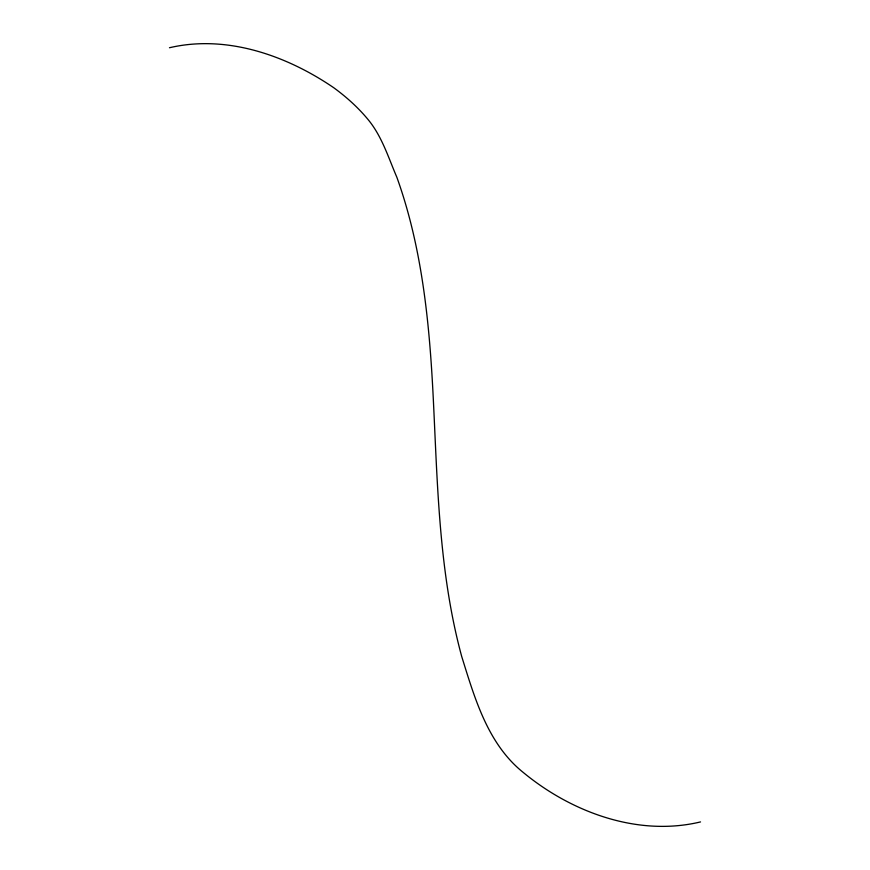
<?xml version="1.0" encoding="UTF-8"?>
<svg xmlns="http://www.w3.org/2000/svg" width="870" height="870" viewBox="0 0 870 870"><rect width="100%" height="100%" fill="white"/><g stroke="black" fill="none" stroke-linecap="round" stroke-linejoin="round"><path stroke-width="1.3" d="M700.535 821.922C638.025 836.94 571.481 812.33 523.207 772.419C487.635 743.883 474.759 698.229 461.72 656.545C438.806 572.188 437.545 484.166 433.227 397.449C429.486 323.064 422.2 247.819 396.861 177.273C388.216 157.198 381.756 135.622 367.347 118.679C357.516 106.945 346.064 96.733 333.732 87.718C286.621 55.528 226.602 34.343 169.465 47.741"/></g></svg>
